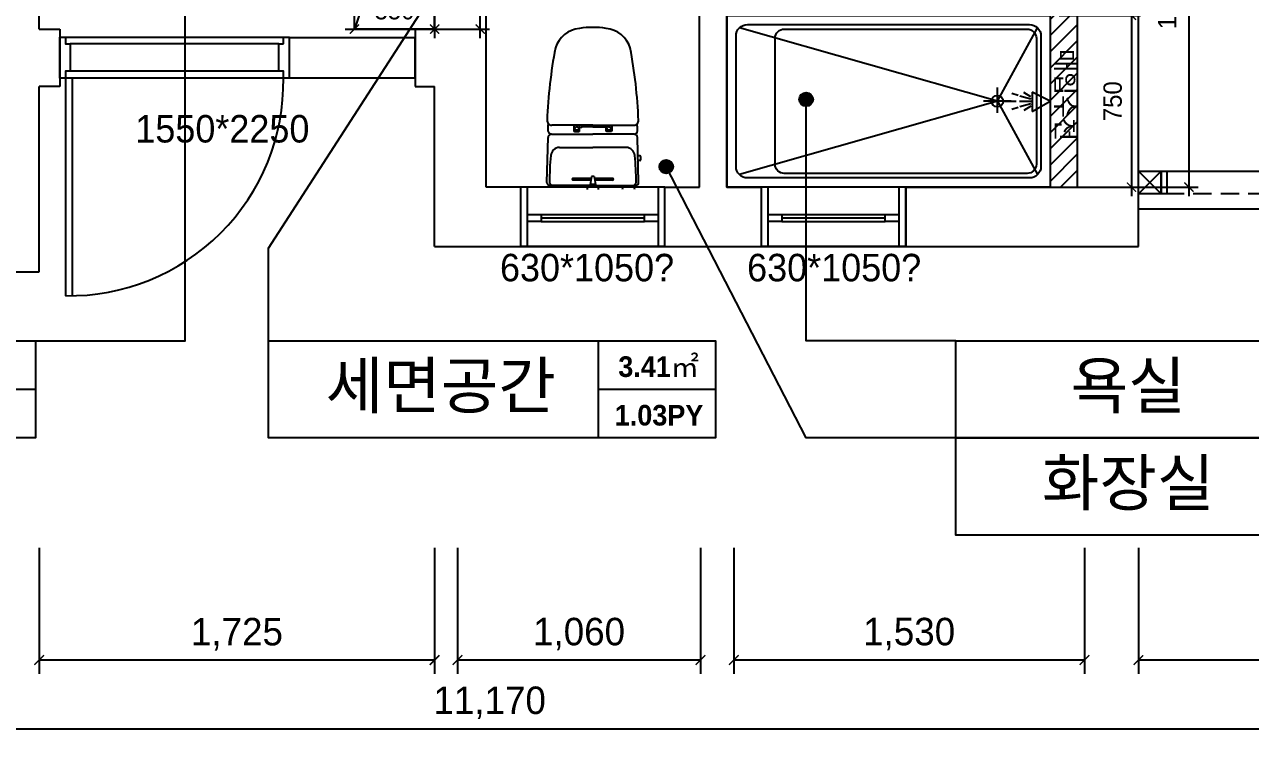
# Model space of a CAD drawing. Header units: inches. Extents: x 45519 to 207552, y -100391 to 47052.
# Drawn here: x 152504 to 157852, y 21224 to 24359 of the extents above; entities that cross this region are included whole.
import ezdxf
from ezdxf.enums import TextEntityAlignment as Align

# ---------------------------------------------------------------- set-up
doc = ezdxf.new("R2010")
doc.units = ezdxf.units.IN
doc.header["$LTSCALE"] = 100
doc.header["$MEASUREMENT"] = 0
doc.header["$PDSIZE"] = 700.071425
for name, pattern in [('DASHEDX2', [1.5, 1, -0.5]), ('DH-HID2', [1.2, 0.8, -0.4]), ('HIDDEN', [0.375, 0.25, -0.125])]:
    doc.linetypes.add(name, pattern=pattern)
for name, color, linetype in [('0-ELC TEXT', 7, 'Continuous'), ('03-TEXT', 3, 'Continuous'), ('03-WAL NEW', 3, 'Continuous'), ('06-FUR', 6, 'Continuous'), ('07-DIM', 1, 'Continuous'), ('07-DIM WAL', 5, 'Continuous'), ('08-HAT', 8, 'Continuous'), ('2-con', 2, 'Continuous'), ('4-win', 4, 'Continuous'), ('_LIBR', 4, 'Continuous'), ('BATH', 4, 'Continuous'), ('CO-BATH', 6, 'Continuous'), ('CO-DO-FR', 7, 'Continuous'), ('CO-DOOR', 8, 'Continuous'), ('fin', 5, 'Continuous'), ('HL', 6, 'HIDDEN'), ('TOILET-1', 6, 'Continuous'), ('도면층4', 4, 'Continuous'), ('도면층5', 5, 'Continuous')]:
    doc.layers.add(name, color=color, linetype=linetype)
doc.styles.add('HY 울릉도 L', font='')
doc.styles.add('넥슨고딕', font='NEXONLv1GothicBold.ttf')
doc.styles.add('마감재', font='stylu.ttf')
doc.styles.add('코레일둥고', font='Korail_Round_Gothic_Medium.ttf')
doc.styles.get('HY 울릉도 L').set_extended_font_data('HY울릉도L')
doc.dimstyles.new('40', dxfattribs={"dimscale": 40, "dimtxt": 2, "dimasz": 1, "dimexe": 1, "dimexo": 1, "dimgap": 1, "dimtad": 1, "dimdec": 0, "dimrnd": 0.05, "dimdsep": 46, "dimlunit": 6, "dimtxsty": 'HY 울릉도 L', "dimblk": 'ARCHTICK', "dimcen": 2.5, "dimdle": 1, "dimclrd": 133, "dimclre": 133, "dimclrt": 30, "dimadec": 0, "dimazin": 0, "dimtfac": 1, "dimtdec": 0, "dimtix": 1, "dimtmove": 2, "dimatfit": 3, "dimldrblk": 'ARCHTICK', "dimfxl": 0, "dimlwd": -1, "dimlwe": -1, "dimarcsym": 0})
doc.dimstyles.new('벽치수 Copy of DIM-50', dxfattribs={"dimscale": 60, "dimtxt": 2, "dimasz": 0.7, "dimexe": 1, "dimexo": 1, "dimgap": 0.7, "dimtad": 1, "dimdec": 0, "dimzin": 1, "dimdsep": 46, "dimlunit": 6, "dimtxsty": '마감재', "dimblk": 'ARCHTICK', "dimcen": -0.09, "dimclrd": 1, "dimclre": 1, "dimclrt": 3, "dimadec": 0, "dimazin": 0, "dimtfac": 1, "dimtdec": 0, "dimtix": 1, "dimtmove": 2, "dimatfit": 0, "dimldrblk": 'ARCHTICK', "dimfxl": 0, "dimtolj": 1, "dimtzin": 0, "dimarcsym": 0})

# ---------------------------------------------------------------- blocks, each defined once
blk = doc.blocks.new('_ArchTick')
at = {"color": 0, "linetype": 'ByBlock', "const_width": 0.15}
blk.add_lwpolyline([(-0.5, -0.5), (0.5, 0.5)], dxfattribs=at)
blk = doc.blocks.new('*D112')
at = {"layer": '07-DIM', "color": 1, "lineweight": -2}
for p, q in [((148947.9, 22073.9), (148947.9, 21223.9)), ((160117.9, 22073.9), (160117.9, 21223.9)), ((148947.9, 21283.9), (160117.9, 21283.9))]:
    blk.add_line(p, q, dxfattribs=at)
at = {"layer": 'Defpoints', "color": 0}
for p in [(148947.9, 22133.9), (160117.9, 22133.9), (160117.9, 21283.9)]:
    blk.add_point(p, dxfattribs=at)
at = {"layer": '07-DIM', "color": 1, "lineweight": -2, "xscale": 42, "yscale": 42, "zscale": 42, "rotation": 180}
blk.add_blockref('_ArchTick', (148947.9, 21283.9), dxfattribs=at)
at = {"layer": '07-DIM', "color": 1, "lineweight": -2, "xscale": 42, "yscale": 42, "zscale": 42}
blk.add_blockref('_ArchTick', (160117.9, 21283.9), dxfattribs=at)
at = {"layer": '07-DIM', "color": 3, "insert": (154532.9, 21397.1), "char_height": 120, "attachment_point": 5, "style": '마감재'}
blk.add_mtext('\\A1;11,170', dxfattribs=at)
blk = doc.blocks.new('*D113')
at = {"layer": '07-DIM', "color": 1, "lineweight": -2}
for p, q in [((152567.9, 22073.9), (152567.9, 21523.9)), ((154292.9, 22073.9), (154292.9, 21523.9)), ((154292.9, 21583.9), (152567.9, 21583.9))]:
    blk.add_line(p, q, dxfattribs=at)
at = {"layer": 'Defpoints', "color": 0}
for p in [(152567.9, 22133.9), (154292.9, 22133.9), (152567.9, 21583.9)]:
    blk.add_point(p, dxfattribs=at)
at = {"layer": '07-DIM', "color": 1, "lineweight": -2, "xscale": 42, "yscale": 42, "zscale": 42, "rotation": 180}
blk.add_blockref('_ArchTick', (152567.9, 21583.9), dxfattribs=at)
at = {"layer": '07-DIM', "color": 1, "lineweight": -2, "xscale": 42, "yscale": 42, "zscale": 42}
blk.add_blockref('_ArchTick', (154292.9, 21583.9), dxfattribs=at)
at = {"layer": '07-DIM', "color": 3, "insert": (153430.4, 21696.7), "char_height": 120, "attachment_point": 5, "style": '마감재'}
blk.add_mtext('\\A1;1,725', dxfattribs=at)
blk = doc.blocks.new('*D114')
at = {"layer": '07-DIM', "color": 1, "lineweight": -2}
for p, q in [((157362.9, 22073.9), (157362.9, 21523.9)), ((160117.9, 22073.9), (160117.9, 21523.9)), ((160117.9, 21583.9), (157362.9, 21583.9))]:
    blk.add_line(p, q, dxfattribs=at)
at = {"layer": 'Defpoints', "color": 0}
for p in [(157362.9, 22133.9), (160117.9, 22133.9), (157362.9, 21583.9)]:
    blk.add_point(p, dxfattribs=at)
at = {"layer": '07-DIM', "color": 1, "lineweight": -2, "xscale": 42, "yscale": 42, "zscale": 42, "rotation": 180}
blk.add_blockref('_ArchTick', (157362.9, 21583.9), dxfattribs=at)
at = {"layer": '07-DIM', "color": 1, "lineweight": -2, "xscale": 42, "yscale": 42, "zscale": 42}
blk.add_blockref('_ArchTick', (160117.9, 21583.9), dxfattribs=at)
at = {"layer": '07-DIM', "color": 3, "insert": (158740.4, 21696.7), "char_height": 120, "attachment_point": 5, "style": '마감재'}
blk.add_mtext('\\A1;2,755', dxfattribs=at)
blk = doc.blocks.new('*D116')
at = {"layer": '07-DIM', "color": 1, "lineweight": -2}
for p, q in [((154392.9, 22073.9), (154392.9, 21523.9)), ((155452.9, 22073.9), (155452.9, 21523.9)), ((155452.9, 21583.9), (154392.9, 21583.9))]:
    blk.add_line(p, q, dxfattribs=at)
at = {"layer": 'Defpoints', "color": 0}
for p in [(154392.9, 22133.9), (155452.9, 22133.9), (154392.9, 21583.9)]:
    blk.add_point(p, dxfattribs=at)
at = {"layer": '07-DIM', "color": 1, "lineweight": -2, "xscale": 42, "yscale": 42, "zscale": 42, "rotation": 180}
blk.add_blockref('_ArchTick', (154392.9, 21583.9), dxfattribs=at)
at = {"layer": '07-DIM', "color": 1, "lineweight": -2, "xscale": 42, "yscale": 42, "zscale": 42}
blk.add_blockref('_ArchTick', (155452.9, 21583.9), dxfattribs=at)
at = {"layer": '07-DIM', "color": 3, "insert": (154922.9, 21697.1), "char_height": 120, "attachment_point": 5, "style": '마감재'}
blk.add_mtext('\\A1;1,060', dxfattribs=at)
blk = doc.blocks.new('*D117')
at = {"layer": '07-DIM', "color": 1, "lineweight": -2}
for p, q in [((155597.9, 22073.9), (155597.9, 21523.9)), ((157127.9, 22073.9), (157127.9, 21523.9)), ((157127.9, 21583.9), (155597.9, 21583.9))]:
    blk.add_line(p, q, dxfattribs=at)
at = {"layer": 'Defpoints', "color": 0}
for p in [(155597.9, 22133.9), (157127.9, 22133.9), (155597.9, 21583.9)]:
    blk.add_point(p, dxfattribs=at)
at = {"layer": '07-DIM', "color": 1, "lineweight": -2, "xscale": 42, "yscale": 42, "zscale": 42, "rotation": 180}
blk.add_blockref('_ArchTick', (155597.9, 21583.9), dxfattribs=at)
at = {"layer": '07-DIM', "color": 1, "lineweight": -2, "xscale": 42, "yscale": 42, "zscale": 42}
blk.add_blockref('_ArchTick', (157127.9, 21583.9), dxfattribs=at)
at = {"layer": '07-DIM', "color": 3, "insert": (156362.9, 21697.1), "char_height": 120, "attachment_point": 5, "style": '마감재'}
blk.add_mtext('\\A1;1,530', dxfattribs=at)
blk = doc.blocks.new('A$C4B2D31F0')
at = {"layer": 'fin', "color": 4}
for p, q in [((185, 690.9), (20.4, 690.9)), ((37.2, 692.3), (24.7, 692.3)), ((37.2, 692.3), (49.7, 692.3)), ((200.9, 690.9), (365.5, 690.9)), ((47.7, 523.7), (192.9, 523.7)), ((338.2, 523.7), (192.9, 523.7)), ((12.6, 465.9), (192.9, 465.9)), ((373.3, 465.9), (192.9, 465.9)), ((192.9, 426.6), (13.7, 426.6)), ((192.9, 426.6), (372.2, 426.6))]:
    blk.add_line(p, q, dxfattribs=at)
for points in [[(20.4, 690.9), (7.9, 690.9, 0.421209), (-7.1, 675.5), (-2.4, 480.5, 0.001659)], [(365.5, 690.9), (378, 690.9, -0.421209), (392.9, 675.5), (388.3, 480.5, -0.001659)], [(12.6, 465.9, 0.371724), (-1.8, 451.2, 0.003515), (-1, 420.3, 0.320541)], [(373.3, 465.9, -0.371724), (387.7, 451.2, -0.003515), (386.9, 420.3, -0.320541)]]:
    blk.add_lwpolyline(points, format="xyb", dxfattribs=at)
for centre, radius, start, end in [((24.7, 707.3), 15, 180, 270), ((49.7, 707.3), 15, 270, 0), ((1004.3, 663.1), 1000, 179.3116, 185.9437), ((20.4, 674.9), 16, 90, 179.3116), ((365.5, 674.9), 16, 0.6884, 90), ((-618.4, 663.1), 1000, 354.0563, 0.6884), ((49.4, 563.7), 40, 185.9437, 267.5129), ((336.5, 563.7), 40, 272.4871, 354.0563), ((12.6, 480.9), 15, 181.3651, 270), ((373.3, 480.9), 15, 270, 358.6349), ((13.7, 406.6), 20, 90, 182.3333), ((2197.7, 495.6), 2205.9, 182.3333, 190.6081), ((-1811.8, 495.6), 2205.9, 349.3919, 357.6667), ((372.2, 406.6), 20, 357.6667, 90), ((148.7, 128.9), 125.5, 198.2964, 263.4241), ((237.2, 128.9), 125.5, 276.5759, 341.7036), ((192.9, 405.9), 405.9, 261.6993, 270), ((192.9, 405.9), 405.9, 270, 278.3007)]:
    blk.add_arc(centre, radius, start, end, dxfattribs=at)
at = {"layer": 'HL', "linetype": 'Continuous'}
for p, q in [((168.9, 697.3), (168.9, 707.3)), ((168.9, 697.3), (216.9, 697.3)), ((186, 692.5), (180.6, 697.3)), ((199.9, 692.5), (205.3, 697.3)), ((216.9, 697.3), (216.9, 707.3)), ((106.4, 666.3), (184.4, 666.3)), ((106.4, 659.3), (185.5, 659.3)), ((181.6, 685.5), (186, 692.5)), ((187, 651.2), (181.6, 685.5)), ((181.6, 685.5), (204.3, 685.5)), ((186, 692.5), (199.9, 692.5)), ((187, 651.2), (198.9, 651.2)), ((198.9, 651.2), (204.3, 685.5)), ((204.3, 685.5), (199.9, 692.5)), ((200.4, 659.3), (279.4, 659.3)), ((201.4, 666.3), (279.4, 666.3)), ((-16, 576.9), (-16, 564.8)), ((-12, 580.9), (-4.8, 580.9)), ((-12, 560.8), (-4.3, 560.8)), ((192.9, 433.7), (146.6, 433.7)), ((192.9, 433.7), (239.3, 433.7))]:
    blk.add_line(p, q, dxfattribs=at)
for points in [[(110.4, 426.6), (110.4, 450.8, -0.414214), (114.4, 454.8), (130.9, 454.8, -0.414214), (134.9, 450.8), (134.9, 435.2), (134.9, 426.6)], [(134.9, 435.2), (144.6, 435.2, -0.414214), (146.6, 433.2), (146.6, 426.6)], [(251, 435.2), (241.3, 435.2, 0.414214), (239.3, 433.2), (239.3, 426.6)], [(275.5, 426.6), (275.5, 450.8, 0.414214), (271.5, 454.8), (255, 454.8, 0.414214), (251, 450.8), (251, 435.2), (251, 426.6)]]:
    blk.add_lwpolyline(points, format="xyb", dxfattribs=at)
for centre in [(122.9, 440.9), (262.9, 440.9)]:
    blk.add_circle(centre, 8, dxfattribs=at)
for centre, radius, start, end in [((106.4, 662.8), 3.5, 90, 270), ((279.4, 662.8), 3.5, 270, 90), ((-12, 576.9), 4, 90, 180), ((-12, 564.8), 4, 180, 270)]:
    blk.add_arc(centre, radius, start, end, dxfattribs=at)
blk = doc.blocks.new('AC-8')
at = {"layer": 'BATH'}
for p, q in [((-50.8, 54), (-0.1, 142.7)), ((-0.1, 142.7), (45.4, 54)), ((45.4, 54), (-50.8, 54)), ((-24.7, 46.5), (-46.3, 12.2)), ((-13.5, 47.3), (-27.7, -7.9)), ((-1.6, 49.5), (-1.6, -10.8)), ((10.4, 47.3), (24.5, -7.9)), ((21.6, 46.5), (43.2, 12.2)), ((-31.4, -16.2), (-41.1, -49)), ((-1.6, -27.3), (-1.6, -88.5)), ((28.3, -16.2), (38, -49))]:
    blk.add_line(p, q, dxfattribs=at)
blk = doc.blocks.new('*D98')
at = {"layer": '07-DIM WAL', "color": 133}
for p, q in [((153902.9, 24338.8), (154332.9, 24338.8)), ((154292.9, 24298.8), (154292.9, 24298.8))]:
    blk.add_line(p, q, dxfattribs=at)
at = {"layer": 'Defpoints', "color": 0}
for p in [(153942.9, 24338.8), (154292.9, 24338.8), (154292.9, 24338.8)]:
    blk.add_point(p, dxfattribs=at)
at = {"layer": '07-DIM WAL', "color": 133, "xscale": 40, "yscale": 40, "zscale": 40, "rotation": 180}
blk.add_blockref('_ArchTick', (153942.9, 24338.8), dxfattribs=at)
at = {"layer": '07-DIM WAL', "color": 133, "xscale": 40, "yscale": 40, "zscale": 40}
blk.add_blockref('_ArchTick', (154292.9, 24338.8), dxfattribs=at)
at = {"layer": '07-DIM WAL', "color": 30, "insert": (154117.9, 24420.6), "char_height": 80, "attachment_point": 5, "style": 'HY 울릉도 L'}
blk.add_mtext('350', dxfattribs=at)
blk = doc.blocks.new('*D99')
at = {"layer": '07-DIM WAL', "color": 133}
for p, q in [((154292.9, 25433.8), (154292.9, 24298.8)), ((154332.9, 25393.8), (154332.9, 25393.8)), ((154332.9, 24338.8), (154332.9, 24338.8))]:
    blk.add_line(p, q, dxfattribs=at)
at = {"layer": 'Defpoints', "color": 0}
for p in [(154292.9, 25393.8), (154292.9, 24338.8), (154292.9, 24338.8)]:
    blk.add_point(p, dxfattribs=at)
at = {"layer": '07-DIM WAL', "color": 133, "xscale": 40, "yscale": 40, "zscale": 40}
for p, rotation in [((154292.9, 25393.8), 90), ((154292.9, 24338.8), 270)]:
    blk.add_blockref('_ArchTick', p, dxfattribs=dict(at, rotation=rotation))
at = {"layer": '07-DIM WAL', "color": 30, "insert": (154205, 24866.3), "char_height": 80, "attachment_point": 5, "rotation": 90, "style": 'HY 울릉도 L'}
blk.add_mtext('1,055', dxfattribs=at)
blk = doc.blocks.new('*D100')
at = {"layer": '07-DIM WAL', "color": 133}
for p, q in [((157017.9, 24398.8), (157372.9, 24398.8)), ((157332.9, 24438.8), (157332.9, 23608.8)), ((157017.9, 23648.8), (157372.9, 23648.8))]:
    blk.add_line(p, q, dxfattribs=at)
at = {"layer": 'Defpoints', "color": 0}
for p in [(156977.9, 24398.8), (156977.9, 23648.8), (157332.9, 23648.8)]:
    blk.add_point(p, dxfattribs=at)
at = {"layer": '07-DIM WAL', "color": 133, "xscale": 40, "yscale": 40, "zscale": 40}
for p, rotation in [((157332.9, 24398.8), 90), ((157332.9, 23648.8), 270)]:
    blk.add_blockref('_ArchTick', p, dxfattribs=dict(at, rotation=rotation))
at = {"layer": '07-DIM WAL', "color": 30, "insert": (157251.2, 24023.8), "char_height": 80, "attachment_point": 5, "rotation": 90, "style": 'HY 울릉도 L'}
blk.add_mtext('750', dxfattribs=at)
blk = doc.blocks.new('*D101')
at = {"layer": '07-DIM WAL', "color": 133}
for p, q in [((154332.9, 25993.8), (154531.8, 25993.8)), ((154491.8, 24298.8), (154491.8, 26033.8)), ((154332.9, 24338.8), (154531.8, 24338.8))]:
    blk.add_line(p, q, dxfattribs=at)
at = {"layer": 'Defpoints', "color": 0}
for p in [(154292.9, 25993.8), (154491.8, 25993.8), (154292.9, 24338.8)]:
    blk.add_point(p, dxfattribs=at)
at = {"layer": '07-DIM WAL', "color": 133, "xscale": 40, "yscale": 40, "zscale": 40}
for p, rotation in [((154491.8, 25993.8), 90), ((154491.8, 24338.8), 270)]:
    blk.add_blockref('_ArchTick', p, dxfattribs=dict(at, rotation=rotation))
at = {"layer": '07-DIM WAL', "color": 30, "insert": (154404.8, 25166.3), "char_height": 80, "attachment_point": 5, "rotation": 90, "style": 'HY 울릉도 L'}
blk.add_mtext('1,655', dxfattribs=at)
blk = doc.blocks.new('vudauseh2')
at = {"layer": '2-con'}
for p, q in [((177767.9, 6518.8), (177767.9, 9428.8)), ((182562.9, 5568.8), (182562.9, 9158.8)), ((179492.9, 6518.8), (179492.9, 8378.8)), ((179717.9, 5828.8), (179717.9, 8378.8)), ((182297.9, 5828.8), (182297.9, 7868.8)), ((177767.9, 6518.8), (177857.9, 6518.8)), ((177857.9, 6518.8), (177857.9, 6268.8)), ((179407.7, 6518.8), (179492.7, 6518.8)), ((179407.9, 6518.8), (179407.9, 6268.8)), ((177767.9, 5458.8), (177767.9, 6268.8)), ((177857.9, 6268.8), (177767.9, 6268.8)), ((179407.9, 6268.8), (179492.9, 6268.8)), ((179492.9, 5568.8), (179492.9, 6268.8)), ((179867.9, 5828.8), (179717.9, 5828.8)), ((180497.9, 5828.8), (180647.9, 5828.8)), ((180767.9, 5828.8), (180917.9, 5828.8)), ((180917.9, 5828.8), (180917.9, 5568.8)), ((180917.9, 5828.8), (180917.9, 5568.8)), ((181547.9, 5828.8), (182297.9, 5828.8)), ((181547.9, 5828.8), (181547.9, 5568.8)), ((181547.9, 5828.8), (181547.9, 5568.8)), ((179492.9, 5568.8), (179867.9, 5568.8)), ((180497.9, 5568.8), (180917.9, 5568.8)), ((181347.9, 5568.8), (182562.9, 5568.8)), ((181947.9, 5568.8), (182562.9, 5568.8)), ((177517.9, 5458.8), (177767.9, 5458.8))]:
    blk.add_line(p, q, dxfattribs=at)
blk.add_lwpolyline([(180647.9, 5828.8), (180647.9, 7568.8), (180767.9, 7568.8), (180767.9, 5828.8)], dxfattribs=at)
at = {"layer": '4-win'}
for points in [[(180497.9, 5568.8), (180497.9, 5828.8), (179867.9, 5828.8), (179867.9, 5568.8)], [(179897.9, 5568.8), (179897.9, 5828.8), (179867.9, 5828.8), (179867.9, 5568.8)], [(180497.9, 5568.8), (180497.9, 5828.8), (180467.9, 5828.8), (180467.9, 5568.8)], [(181547.9, 5568.8), (181547.9, 5828.8), (180917.9, 5828.8), (180917.9, 5568.8)], [(180947.9, 5568.8), (180947.9, 5828.8), (180917.9, 5828.8), (180917.9, 5568.8)], [(181547.9, 5568.8), (181547.9, 5828.8), (181517.9, 5828.8), (181517.9, 5568.8)]]:
    blk.add_lwpolyline(points, close=True, dxfattribs=at)
at = {"layer": 'fin', "color": 4}
for p, q in [((182562.9, 5898.8), (185402.4, 5898.8)), ((182562.9, 5733.8), (185567.9, 5733.8))]:
    blk.add_line(p, q, dxfattribs=at)
at = {"layer": '도면층4'}
for p, q in [((180407.9, 5693.8), (179957.9, 5693.8)), ((181457.9, 5693.8), (181007.9, 5693.8)), ((180497.9, 5568.8), (179867.9, 5568.8)), ((181547.9, 5568.8), (180917.9, 5568.8))]:
    blk.add_line(p, q, dxfattribs=at)
for points in [[(179957.9, 5708.8), (179957.9, 5678.8), (179897.9, 5678.8), (179897.9, 5708.8)], [(180467.9, 5708.8), (180467.9, 5678.8), (180407.9, 5678.8), (180407.9, 5708.8)], [(181007.9, 5708.8), (181007.9, 5678.8), (180947.9, 5678.8), (180947.9, 5708.8)], [(181517.9, 5708.8), (181517.9, 5678.8), (181457.9, 5678.8), (181457.9, 5708.8)]]:
    blk.add_lwpolyline(points, close=True, dxfattribs=at)
at = {"layer": '도면층5'}
for p, q in [((179957.9, 5708.8), (180407.9, 5708.8)), ((179957.9, 5678.8), (180407.9, 5678.8)), ((181007.9, 5708.8), (181457.9, 5708.8)), ((181007.9, 5678.8), (181457.9, 5678.8))]:
    blk.add_line(p, q, dxfattribs=at)
at = {"layer": '도면층4', "style": '코레일둥고'}
for s, p in [('1550*2250', (178187.1, 6023.6)), ('630*1050?', (179778, 5417.5)), ('630*1050?', (180856.2, 5417.5))]:
    blk.add_text(s, height=120, dxfattribs=at).set_placement(p)
blk = doc.blocks.new('*D246')
at = {"layer": '07-DIM WAL', "color": 133}
for p, q in [((157583.8, 25328.8), (157583.8, 23608.8)), ((157008, 25288.8), (157623.8, 25288.8)), ((157017.9, 23648.8), (157623.8, 23648.8))]:
    blk.add_line(p, q, dxfattribs=at)
at = {"layer": 'Defpoints', "color": 0}
for p in [(156968, 25288.8), (156977.9, 23648.8), (157583.8, 23648.8)]:
    blk.add_point(p, dxfattribs=at)
at = {"layer": '07-DIM WAL', "color": 133, "xscale": 40, "yscale": 40, "zscale": 40}
for p, rotation in [((157583.8, 25288.8), 90), ((157583.8, 23648.8), 270)]:
    blk.add_blockref('_ArchTick', p, dxfattribs=dict(at, rotation=rotation))
at = {"layer": '07-DIM WAL', "color": 30, "insert": (157495.9, 24468.8), "char_height": 80, "attachment_point": 5, "rotation": 90, "style": 'HY 울릉도 L'}
blk.add_mtext('1,640', dxfattribs=at)

msp = doc.modelspace()

# ---------------------------------------------------------------- hatches: boundary and pattern name
at = {"layer": '0-ELC TEXT'}
h = msp.add_hatch(color=256, dxfattribs=at)
h.dxf.hatch_style = 1
edge = h.paths.add_edge_path()
edge.add_arc((155913.6, 24032), 30, 180, 540, ccw=False)
h = msp.add_hatch(color=256, dxfattribs=at)
h.dxf.hatch_style = 1
edge = h.paths.add_edge_path()
edge.add_arc((155303.4, 23738.1), 30, 0, 360)
at = {"layer": '08-HAT'}
h = msp.add_hatch(dxfattribs=at)
h.set_pattern_fill('_USER', color=256, scale=50, angle=45, pattern_type=0)
h.set_pattern_definition([(45, (70503.026, 485), (-35.35534, 35.35534), [])])
h.paths.add_polyline_path([(157097.9, 25288.8), (156977.9, 25288.8), (156977.9, 23648.8), (157097.9, 23648.8)])

# ---------------------------------------------------------------- linework, layer by layer
for p, q in [((157362.9, 23618.8), (157462.9, 23718.8)), ((157362.9, 23718.8), (157462.9, 23618.8))]:
    msp.add_line(p, q)
msp.add_lwpolyline([(157362.9, 23718.8), (157462.9, 23718.8), (157462.9, 23618.8), (157362.9, 23618.8)], close=True)
at = {"layer": '0-ELC TEXT'}
for p, q in [((155007.9, 22553.8), (155007.9, 22978.3)), ((152042, 22766), (152551.6, 22766)), ((155007.9, 22766), (155517.6, 22766))]:
    msp.add_line(p, q, dxfattribs=at)
for points in [[(153567.9, 22978.3), (153567.9, 23382.4), (155201.9, 25914.1)], [(152551.6, 22978.3), (153205, 22978.3), (153205, 24682.1)], [(156567, 22978.3), (155913.6, 22978.3), (155913.6, 24032)], [(156567, 22553.8), (155913.6, 22553.8), (155303.4, 23738.1)]]:
    msp.add_lwpolyline(points, dxfattribs=at)
for points in [[(150602, 22978.3), (152551.6, 22978.3), (152551.6, 22553.8), (150602, 22553.8)], [(153567.9, 22978.3), (155517.6, 22978.3), (155517.6, 22553.8), (153567.9, 22553.8)], [(156567, 22978.3), (158516.7, 22978.3), (158516.7, 22553.8), (156567, 22553.8)], [(156567, 22553.8), (158516.7, 22553.8), (158516.7, 22129.3), (156567, 22129.3)]]:
    msp.add_lwpolyline(points, close=True, dxfattribs=at)
for centre in [(155913.6, 24032), (155303.4, 23738.1)]:
    msp.add_circle(centre, 30, dxfattribs=at)
at = {"layer": '03-WAL NEW'}
msp.add_lwpolyline([(157097.9, 25288.8), (156977.9, 25288.8), (156977.9, 23648.8), (157097.9, 23648.8)], close=True, dxfattribs=at)
at = {"layer": '06-FUR'}
for points in [[(154292.9, 24338.8), (153942.9, 24338.8), (153942.9, 25393.8), (154292.9, 25393.8), (154292.9, 24338.8)], [(154292.9, 25393.8), (153942.9, 24338.8)]]:
    msp.add_lwpolyline(points, dxfattribs=at)
at = {"layer": '_LIBR', "linetype": 'Continuous'}
for p, q in [((152682.9, 24303.8), (153632.9, 24303.8)), ((153612.9, 24274.4), (152702.9, 24274.4)), ((153612.9, 24154.4), (152702.9, 24154.4)), ((153632.9, 24123.8), (152712.9, 24123.8))]:
    msp.add_line(p, q, dxfattribs=at)
for points in [[(152702.9, 24274.4), (152702.9, 24154.4), (152682.9, 24154.4), (152682.9, 24123.8), (152657.9, 24123.8), (152657.9, 24303.8), (152682.9, 24303.8), (152682.9, 24274.4)], [(153632.9, 24274.4), (153632.9, 24303.8), (153657.9, 24303.8), (153657.9, 24123.8), (153632.9, 24123.8), (153632.9, 24154.4), (153612.9, 24154.4), (153612.9, 24274.4)], [(154207.9, 24301.3), (153657.9, 24301.3), (153657.9, 24126.3), (154207.9, 24126.3)]]:
    msp.add_lwpolyline(points, close=True, dxfattribs=at)
msp.add_lwpolyline([(152712.9, 23174.4), (152712.9, 24123.8), (152682.9, 24123.8), (152682.9, 23173.8)], dxfattribs=at)
msp.add_arc((152697.9, 24109.4), 935.1, 269.0809, 0.8872, dxfattribs=at)
at = {"layer": 'CO-BATH', "color": 251}
for p, q in [((156747.9, 24023.8), (155622.6, 24344.2)), ((156747.9, 24023.8), (156923.3, 24344.2)), ((156747.9, 23973.8), (156747.9, 24083.8)), ((156747.9, 24023.8), (155622.6, 23703.5)), ((156807.9, 24023.8), (156687.9, 24023.8)), ((156747.9, 24023.8), (156923.3, 23703.5))]:
    msp.add_line(p, q, dxfattribs=at)
at = {"layer": 'CO-BATH'}
msp.add_lwpolyline([(155567.9, 24398.8), (156977.9, 24398.8), (156977.9, 23648.8), (155567.9, 23648.8)], close=True, dxfattribs=at)
at = {"layer": 'CO-BATH', "color": 8}
msp.add_lwpolyline([(156937.9, 23998.8), (156937.9, 23738.8, -0.414214), (156887.9, 23688.8), (155657.9, 23688.8, -0.414214), (155607.9, 23738.8), (155607.9, 24308.8, -0.414214), (155657.9, 24358.8), (156887.9, 24358.8, -0.414214), (156937.9, 24308.8), (156937.9, 23998.8)], format="xyb", close=True, dxfattribs=at)
at = {"layer": 'CO-BATH', "color": 251}
msp.add_lwpolyline([(156917.9, 23998.8), (156917.9, 23748.8, -0.414214), (156877.9, 23708.8), (155817.9, 23708.8, -0.414214), (155777.9, 23748.8), (155777.9, 24298.8, -0.414214), (155817.9, 24338.8), (156877.9, 24338.8, -0.414214), (156917.9, 24298.8)], format="xyb", close=True, dxfattribs=at)
msp.add_ellipse((156747.9, 24023.8), major_axis=(-17.7, 17.7), ratio=1, dxfattribs=at)
at = {"layer": 'CO-DO-FR'}
msp.add_lwpolyline([(157462.9, 23718.8), (157486.9, 23718.8), (157486.9, 23618.8), (157462.9, 23618.8)], close=True, dxfattribs=at)
at = {"layer": 'CO-DOOR', "color": 251, "linetype": 'DH-HID2'}
msp.add_lwpolyline([(157462.9, 23718.8), (160202.4, 23718.8), (160202.4, 23618.8), (157462.9, 23618.8)], close=True, dxfattribs=at)

# ---------------------------------------------------------------- block references
msp.add_blockref('vudauseh2', (-25200, 17820))
at = {"rotation": 180}
msp.add_blockref('A$C4B2D31F0', (155175.9, 24346.1), dxfattribs=at)
at = {"layer": 'TOILET-1', "linetype": 'Continuous', "xscale": -0.873786407766195, "yscale": 0.873786407766195, "zscale": 0.873786407766195, "rotation": 270}
msp.add_blockref('AC-8', (156853.2, 24023.9), dxfattribs=at)

# ---------------------------------------------------------------- texts
at = {"layer": '0-ELC TEXT', "color": 7, "linetype": 'DASHEDX2', "style": '코레일둥고'}
msp.add_text('매입수전', height=80, rotation=270, dxfattribs=at).set_placement((157003.5, 24251.5))
at = {"layer": '03-TEXT'}
for s, height, style, p in [('세면공간', 200, '코레일둥고', (154319.5, 22682.7)), ('3.41㎡', 90, '넥슨고딕', (155270.1, 22820.1)), ('욕실', 200, '코레일둥고', (157318.6, 22682.7)), ('1.03PY', 90, '넥슨고딕', (155272, 22607.9)), ('화장실', 200, '코레일둥고', (157318.6, 22258.2))]:
    msp.add_text(s, height=height, dxfattribs=dict(at, style=style)).set_placement(p, align=Align.CENTER)

# ---------------------------------------------------------------- dimensions: what is measured, and where the dimension line sits
at = {"layer": '07-DIM'}
for base, p1, p2, picture, middle in [((160117.9, 21283.9), (148947.9, 22133.9), (160117.9, 22133.9), '*D112', (154532.9, 21397.1)), ((152567.9, 21583.9), (154292.9, 22133.9), (152567.9, 22133.9), '*D113', (153430.4, 21696.7)), ((154392.9, 21583.9), (155452.9, 22133.9), (154392.9, 22133.9), '*D116', (154922.9, 21697.1)), ((155597.9, 21583.9), (157127.9, 22133.9), (155597.9, 22133.9), '*D117', (156362.9, 21697.1)), ((157362.9, 21583.9), (160117.9, 22133.9), (157362.9, 22133.9), '*D114', (158740.4, 21696.7))]:
    dim = msp.add_linear_dim(base=base, p1=p1, p2=p2, dimstyle='벽치수 Copy of DIM-50', dxfattribs=at)
    dim.commit()
    dim.dimension.update_dxf_attribs({"geometry": picture, "text_midpoint": middle})
at = {"layer": '07-DIM WAL'}
for base, p1, p2, picture, middle in [((154491.8, 25993.8), (154292.9, 24338.8), (154292.9, 25993.8), '*D101', (154404.8, 25166.3)), ((154292.9, 24338.8), (154292.9, 25393.8), (154292.9, 24338.8), '*D99', (154205, 24866.3)), ((157332.9, 23648.8), (156977.9, 24398.8), (156977.9, 23648.8), '*D100', (157251.2, 24023.8))]:
    dim = msp.add_linear_dim(base=base, p1=p1, p2=p2, angle=90, dimstyle='40', override={"dimfxl": 1.25}, dxfattribs=at)
    dim.commit()
    dim.dimension.update_dxf_attribs({"geometry": picture, "text_midpoint": middle})
dim = msp.add_linear_dim(base=(157583.8, 23648.8), p1=(156968, 25288.8), p2=(156977.9, 23648.8), angle=90, dimstyle='40', dxfattribs=at)
dim.commit()
dim.dimension.update_dxf_attribs({"geometry": '*D246', "text_midpoint": (157495.9, 24468.8)})
dim = msp.add_linear_dim(base=(154292.9, 24338.8), p1=(153942.9, 24338.8), p2=(154292.9, 24338.8), dimstyle='40', override={"dimfxl": 1.25}, dxfattribs=at)
dim.commit()
dim.dimension.update_dxf_attribs({"geometry": '*D98', "text_midpoint": (154117.9, 24420.6)})

doc.saveas('drawing.dxf')
